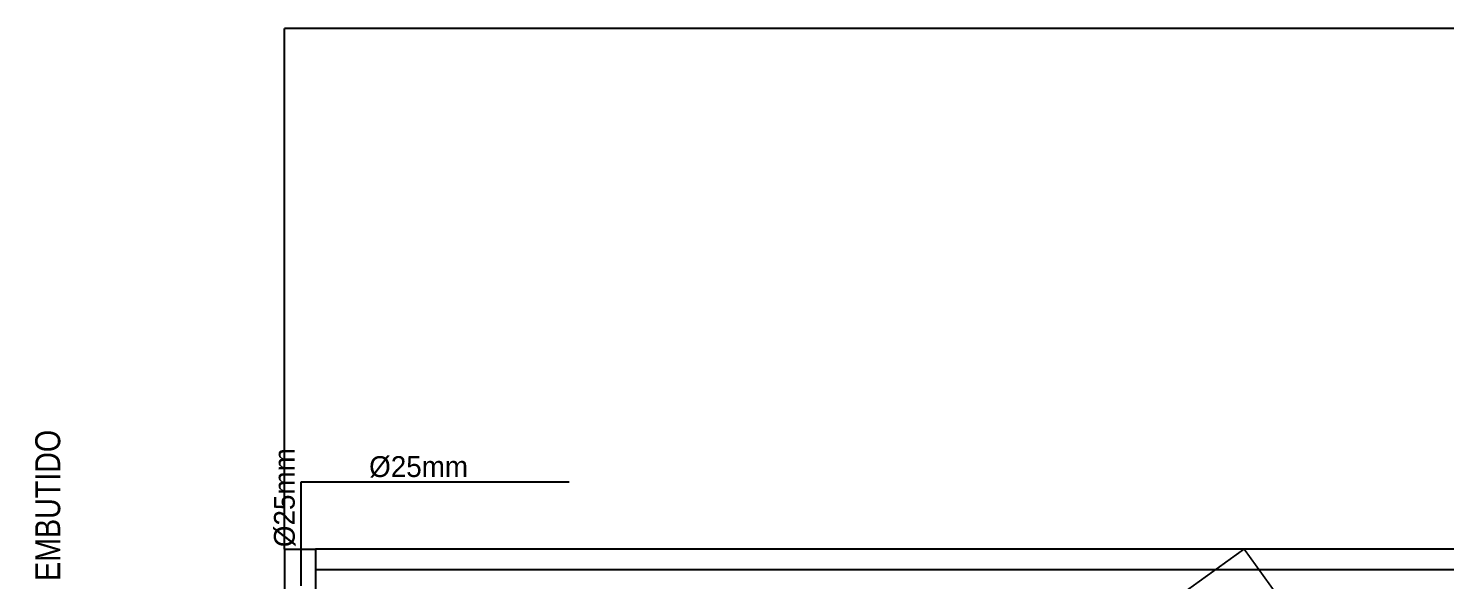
# Model space of a CAD drawing. Header units: millimetres. Extents: x 1904 to 2142, y -1319 to -1235.
# Drawn here: x 1982.44 to 1992.66, y -1245.19 to -1241.21 of the extents above; entities that cross this region are included whole.
import ezdxf
from ezdxf.enums import TextEntityAlignment as Align

# ---------------------------------------------------------------- set-up
doc = ezdxf.new("R2010")
doc.units = ezdxf.units.MM
doc.header["$LTSCALE"] = 30
doc.layers.add('arquitetura', color=8, linetype='CONTINUOUS')
doc.layers.add('TUBULAÇÃO_HIDRÁULICA', color=3, linetype='CONTINUOUS')
doc.styles.add('F2', font='ARIALN.TTF')

msp = doc.modelspace()

# ---------------------------------------------------------------- linework, layer by layer
at = {"layer": 'arquitetura'}
for p, q in [((2010.208, -1241.215), (1984.286, -1241.215)), ((1984.286, -1244.965), (1984.286, -1241.215)), ((2009.458, -1244.965), (1984.511, -1244.965)), ((1984.511, -1244.965), (1984.511, -1252.465)), ((2009.458, -1245.115), (1984.511, -1245.115))]:
    msp.add_line(p, q, dxfattribs=at)
at = {"layer": 'arquitetura', "linetype": 'Continuous'}
for p, q in [((1984.286, -1244.965), (1984.286, -1309.538)), ((1984.286, -1244.965), (1984.511, -1244.965)), ((1984.286, -1245.19), (1984.286, -1245.19))]:
    msp.add_line(p, q, dxfattribs=at)
at = {"layer": 'arquitetura', "const_width": 0.0125}
msp.add_lwpolyline([(1984.511, -1249.785), (1986.44, -1252.464), (1993.135, -1247.643), (1991.206, -1244.965)], close=True, dxfattribs=at)
at = {"layer": 'TUBULAÇÃO_HIDRÁULICA'}
for p, q in [((1984.408, -1245.229), (1984.408, -1244.48)), ((1984.408, -1244.48), (1986.34, -1244.48))]:
    msp.add_line(p, q, dxfattribs=at)

# ---------------------------------------------------------------- texts
at = {"layer": 'arquitetura', "style": 'F2'}
msp.add_text('LAJE EM BALANÇO 30cm COM ILUMINAÇÃO DE LED EMBUTIDO', height=0.18, rotation=90, dxfattribs=at).set_placement((1982.67, -1250.396))
at = {"layer": 'TUBULAÇÃO_HIDRÁULICA'}
for rotation, p in [(90.0052, (1984.286, -1244.595)), (0.0052, (1985.254, -1244.371))]:
    msp.add_text('Ø25mm', height=0.15, rotation=rotation, dxfattribs=at).set_placement(p, align=Align.MIDDLE_CENTER)

doc.saveas('drawing.dxf')
